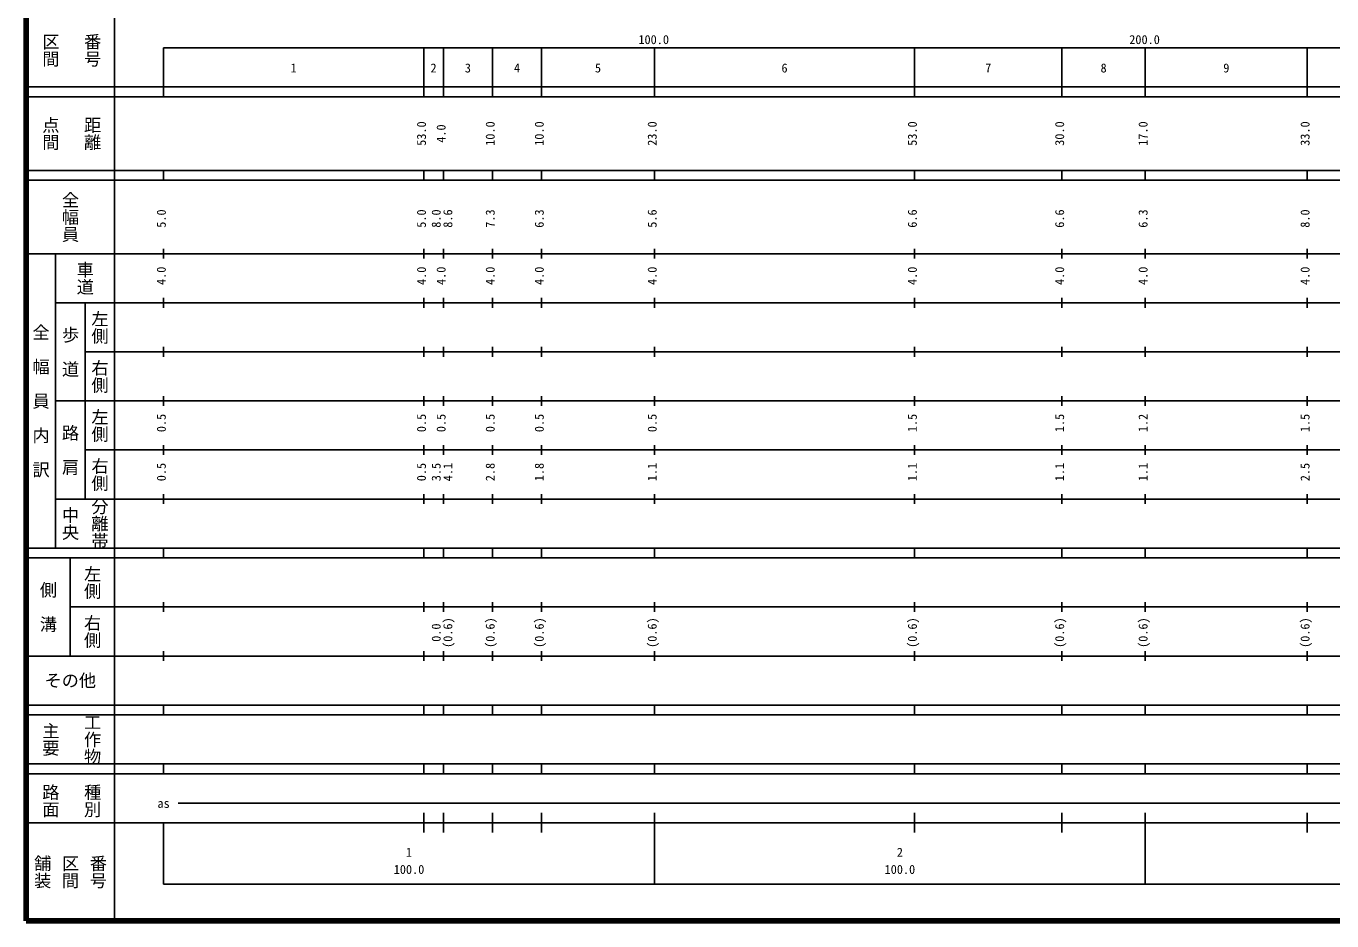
# Model space of a CAD drawing. Units: millimetres on the paper, enlarged 1000 times. Extents: x 40000 to 680000, y 20000 to 380000.
# Drawn here: x 40000 to 306004, y 20000 to 202409 of the extents above; entities that cross this region are included whole.
import ezdxf
from ezdxf.enums import TextEntityAlignment as Align

# ---------------------------------------------------------------- set-up
doc = ezdxf.new("R2010")
doc.units = ezdxf.units.MM
doc.header["$LTSCALE"] = 1000
doc.layers.add('M-TTL', color=2, linetype='Continuous', lineweight=140)
doc.layers.add('M-TTL-BAND', color=7, linetype='Continuous', lineweight=25)
doc.styles.add('@ＭＳ ゴシック', font='')
doc.styles.add('ＭＳ ゴシック', font='')
doc.styles.get('@ＭＳ ゴシック').set_extended_font_data('@MS Gothic')
doc.styles.get('ＭＳ ゴシック').set_extended_font_data('MS Gothic')

msp = doc.modelspace()

# ---------------------------------------------------------------- linework, layer by layer
at = {"layer": 'M-TTL'}
for p, q in [((40000, 380000), (40000, 20000)), ((40000, 20000), (680000, 20000))]:
    msp.add_line(p, q, dxfattribs=at)
at = {"layer": 'M-TTL-BAND'}
for p, q in [((58000, 370000), (58000, 20000)), ((68000, 198000), (579000, 198000)), ((68000, 198000), (68000, 188000)), ((121000, 188000), (121000, 198000)), ((125000, 188000), (125000, 198000)), ((135000, 188000), (135000, 198000)), ((145000, 188000), (145000, 198000)), ((168000, 188000), (168000, 198000)), ((221000, 188000), (221000, 198000)), ((251000, 188000), (251000, 198000)), ((268000, 188000), (268000, 198000)), ((301000, 188000), (301000, 198000)), ((40000, 190000), (579000, 190000)), ((40000, 188000), (579000, 188000)), ((40000, 173000), (579000, 173000)), ((68000, 171000), (68000, 173000)), ((121000, 171000), (121000, 173000)), ((125000, 171000), (125000, 173000)), ((135000, 171000), (135000, 173000)), ((145000, 171000), (145000, 173000)), ((168000, 171000), (168000, 173000)), ((221000, 171000), (221000, 173000)), ((251000, 171000), (251000, 173000)), ((268000, 171000), (268000, 173000)), ((301000, 171000), (301000, 173000)), ((40000, 171000), (579000, 171000)), ((68000, 155000), (68000, 157000)), ((121000, 155000), (121000, 157000)), ((125000, 155000), (125000, 157000)), ((135000, 155000), (135000, 157000)), ((145000, 155000), (145000, 157000)), ((168000, 155000), (168000, 157000)), ((221000, 155000), (221000, 157000)), ((251000, 155000), (251000, 157000)), ((268000, 155000), (268000, 157000)), ((301000, 155000), (301000, 157000)), ((40000, 156000), (579000, 156000)), ((46000, 96000), (46000, 156000)), ((68000, 145000), (68000, 147000)), ((121000, 145000), (121000, 147000)), ((125000, 145000), (125000, 147000)), ((135000, 145000), (135000, 147000)), ((145000, 145000), (145000, 147000)), ((168000, 145000), (168000, 147000)), ((221000, 145000), (221000, 147000)), ((251000, 145000), (251000, 147000)), ((268000, 145000), (268000, 147000)), ((301000, 145000), (301000, 147000)), ((46000, 146000), (579000, 146000)), ((52000, 146000), (52000, 106000)), ((52000, 136000), (579000, 136000)), ((68000, 135000), (68000, 137000)), ((121000, 135000), (121000, 137000)), ((125000, 135000), (125000, 137000)), ((135000, 135000), (135000, 137000)), ((145000, 135000), (145000, 137000)), ((168000, 135000), (168000, 137000)), ((221000, 135000), (221000, 137000)), ((251000, 135000), (251000, 137000)), ((268000, 135000), (268000, 137000)), ((301000, 135000), (301000, 137000)), ((46000, 126000), (579000, 126000)), ((68000, 125000), (68000, 127000)), ((121000, 125000), (121000, 127000)), ((125000, 125000), (125000, 127000)), ((135000, 125000), (135000, 127000)), ((145000, 125000), (145000, 127000)), ((168000, 125000), (168000, 127000)), ((221000, 125000), (221000, 127000)), ((251000, 125000), (251000, 127000)), ((268000, 125000), (268000, 127000)), ((301000, 125000), (301000, 127000)), ((52000, 116000), (579000, 116000)), ((68000, 115000), (68000, 117000)), ((121000, 115000), (121000, 117000)), ((125000, 115000), (125000, 117000)), ((135000, 115000), (135000, 117000)), ((145000, 115000), (145000, 117000)), ((168000, 115000), (168000, 117000)), ((221000, 115000), (221000, 117000)), ((251000, 115000), (251000, 117000)), ((268000, 115000), (268000, 117000)), ((301000, 115000), (301000, 117000)), ((68000, 105000), (68000, 107000)), ((121000, 105000), (121000, 107000)), ((125000, 105000), (125000, 107000)), ((135000, 105000), (135000, 107000)), ((145000, 105000), (145000, 107000)), ((168000, 105000), (168000, 107000)), ((221000, 105000), (221000, 107000)), ((251000, 105000), (251000, 107000)), ((268000, 105000), (268000, 107000)), ((301000, 105000), (301000, 107000)), ((46000, 106000), (579000, 106000)), ((40000, 96000), (579000, 96000)), ((68000, 94000), (68000, 96000)), ((121000, 94000), (121000, 96000)), ((125000, 94000), (125000, 96000)), ((135000, 94000), (135000, 96000)), ((145000, 94000), (145000, 96000)), ((168000, 94000), (168000, 96000)), ((221000, 94000), (221000, 96000)), ((251000, 94000), (251000, 96000)), ((268000, 94000), (268000, 96000)), ((301000, 94000), (301000, 96000)), ((40000, 94000), (579000, 94000)), ((49000, 94000), (49000, 74000)), ((49000, 84000), (579000, 84000)), ((68000, 83000), (68000, 85000)), ((121000, 83000), (121000, 85000)), ((125000, 83000), (125000, 85000)), ((135000, 83000), (135000, 85000)), ((145000, 83000), (145000, 85000)), ((168000, 83000), (168000, 85000)), ((221000, 83000), (221000, 85000)), ((251000, 83000), (251000, 85000)), ((268000, 83000), (268000, 85000)), ((301000, 83000), (301000, 85000)), ((68000, 73000), (68000, 75000)), ((121000, 73000), (121000, 75000)), ((125000, 73000), (125000, 75000)), ((135000, 73000), (135000, 75000)), ((145000, 73000), (145000, 75000)), ((168000, 73000), (168000, 75000)), ((221000, 73000), (221000, 75000)), ((251000, 73000), (251000, 75000)), ((268000, 73000), (268000, 75000)), ((301000, 73000), (301000, 75000)), ((40000, 74000), (579000, 74000)), ((40000, 64000), (579000, 64000)), ((68000, 62000), (68000, 64000)), ((121000, 62000), (121000, 64000)), ((125000, 62000), (125000, 64000)), ((135000, 62000), (135000, 64000)), ((145000, 62000), (145000, 64000)), ((168000, 62000), (168000, 64000)), ((221000, 62000), (221000, 64000)), ((251000, 62000), (251000, 64000)), ((268000, 62000), (268000, 64000)), ((301000, 62000), (301000, 64000)), ((40000, 62000), (579000, 62000)), ((40000, 52000), (579000, 52000)), ((68000, 50000), (68000, 52000)), ((121000, 50000), (121000, 52000)), ((125000, 50000), (125000, 52000)), ((135000, 50000), (135000, 52000)), ((145000, 50000), (145000, 52000)), ((168000, 50000), (168000, 52000)), ((221000, 50000), (221000, 52000)), ((251000, 50000), (251000, 52000)), ((268000, 50000), (268000, 52000)), ((301000, 50000), (301000, 52000)), ((40000, 50000), (579000, 50000)), ((71000, 44000), (565000, 44000)), ((40000, 40000), (579000, 40000)), ((68000, 40000), (68000, 27500)), ((121000, 38000), (121000, 42000)), ((125000, 38000), (125000, 42000)), ((135000, 38000), (135000, 42000)), ((145000, 38000), (145000, 42000)), ((168000, 27500), (168000, 42000)), ((221000, 38000), (221000, 42000)), ((251000, 38000), (251000, 42000)), ((268000, 27500), (268000, 42000)), ((301000, 38000), (301000, 42000)), ((68000, 27500), (579000, 27500))]:
    msp.add_line(p, q, dxfattribs=at)

# ---------------------------------------------------------------- texts
at = {"layer": 'M-TTL-BAND', "style": '@ＭＳ ゴシック'}
for s, p in [('区間', (45000, 197500)), ('番号', (53500, 197500)), ('点間', (45000, 180500)), ('距離', (53500, 180500)), ('全幅員', (49000, 163500)), ('車道', (52000, 151000)), ('左側', (55000, 141000)), ('全\u3000幅\u3000員\u3000内\u3000訳', (43000, 126000)), ('歩\u3000道', (49000, 136000)), ('右側', (55000, 131000)), ('左側', (55000, 121000)), ('路\u3000肩', (49000, 116000)), ('右側', (55000, 111000)), ('中央', (49000, 101000)), ('分離帯', (55000, 101000)), ('左側', (53500, 89000)), ('側\u3000溝', (44500, 84000)), ('右側', (53500, 79000)), ('工作物', (53500, 57000)), ('主要', (45000, 57000)), ('路面', (45000, 44500)), ('種別', (53500, 44500)), ('舗装', (43333, 30000)), ('区間', (49000, 30000)), ('番号', (54667, 30000))]:
    msp.add_text(s, height=2566, rotation=270, dxfattribs=at).set_placement(p, align=Align.MIDDLE_CENTER)
at = {"layer": 'M-TTL-BAND', "style": 'ＭＳ ゴシック'}
for s, p in [('100.0', (167844, 198195)), ('200.0', (267844, 198195)), ('1', (94500, 192405)), ('2', (123000, 192405)), ('3', (130000, 192405)), ('4', (140000, 192405)), ('5', (156500, 192405)), ('6', (194500, 192405)), ('7', (236000, 192405)), ('8', (259500, 192405)), ('9', (284500, 192405)), ('as', (68000, 42500)), ('1', (118000, 32523)), ('2', (218000, 32523)), ('100.0', (118000, 29033)), ('100.0', (218000, 29033))]:
    msp.add_text(s, height=1833, dxfattribs=at).set_placement(p, align=Align.BOTTOM_CENTER)
for s, p in [('53.0', (122000, 180500)), ('4.0', (126000, 180500)), ('10.0', (136000, 180500)), ('10.0', (146000, 180500)), ('23.0', (169000, 180500)), ('53.0', (222000, 180500)), ('30.0', (252000, 180500)), ('17.0', (269000, 180500)), ('33.0', (302000, 180500)), ('5.0', (69000, 163174)), ('5.0', (122000, 163174)), ('8.0', (125000, 163174)), ('8.6', (127370, 163174)), ('7.3', (136000, 163174)), ('6.3', (146000, 163174)), ('5.6', (169000, 163174)), ('6.6', (222000, 163174)), ('6.6', (252000, 163174)), ('6.3', (269000, 163174)), ('8.0', (302000, 163174)), ('4.0', (69000, 151500)), ('4.0', (122000, 151500)), ('4.0', (126000, 151500)), ('4.0', (136000, 151500)), ('4.0', (146000, 151500)), ('4.0', (169000, 151500)), ('4.0', (222000, 151500)), ('4.0', (252000, 151500)), ('4.0', (269000, 151500)), ('4.0', (302000, 151500)), ('0.5', (69000, 121500)), ('0.5', (122000, 121500)), ('0.5', (126000, 121500)), ('0.5', (136000, 121500)), ('0.5', (146000, 121500)), ('0.5', (169000, 121500)), ('1.5', (222000, 121500)), ('1.5', (252000, 121500)), ('1.2', (269000, 121500)), ('1.5', (302000, 121500)), ('0.5', (69000, 111500)), ('0.5', (122000, 111500)), ('3.5', (125000, 111500)), ('4.1', (127370, 111500)), ('2.8', (136000, 111500)), ('1.8', (146000, 111500)), ('1.1', (169000, 111500)), ('1.1', (222000, 111500)), ('1.1', (252000, 111500)), ('1.1', (269000, 111500)), ('2.5', (302000, 111500)), ('0.0', (125000, 78764)), ('(0.6)', (127370, 78764)), ('(0.6)', (136000, 78764)), ('(0.6)', (146000, 78764)), ('(0.6)', (169000, 78764)), ('(0.6)', (222000, 78764)), ('(0.6)', (252000, 78764)), ('(0.6)', (269000, 78764)), ('(0.6)', (302000, 78764))]:
    msp.add_text(s, height=1833, rotation=90, dxfattribs=at).set_placement(p, align=Align.BOTTOM_CENTER)
msp.add_text('その他', height=2566, dxfattribs=at).set_placement((49000, 69000), align=Align.MIDDLE_CENTER)

doc.saveas('drawing.dxf')
